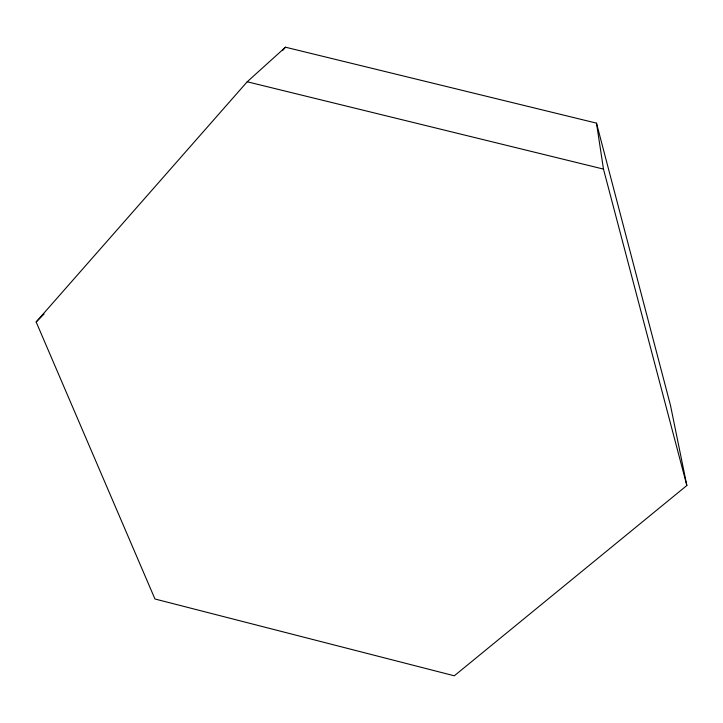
<?xml version="1.0" encoding="UTF-8"?>
<svg xmlns="http://www.w3.org/2000/svg" width="723" height="723" viewBox="0 0 723 723"><rect width="100%" height="100%" fill="white"/><g stroke="black" fill="none" stroke-linecap="round" stroke-linejoin="round"><path stroke-width="1.08" d="M36.15 321.97L247.203 81.78L285.486 47.203L596.484 123.136L670.492 405.404L686.85 485.504L454.297 675.797L154.948 598.987L36.15 321.97L44.04 314.071M282.503 50.583L285.486 47.203M247.203 81.78L603.479 169.101L686.85 485.504M596.484 123.136L603.479 169.101"/></g></svg>
